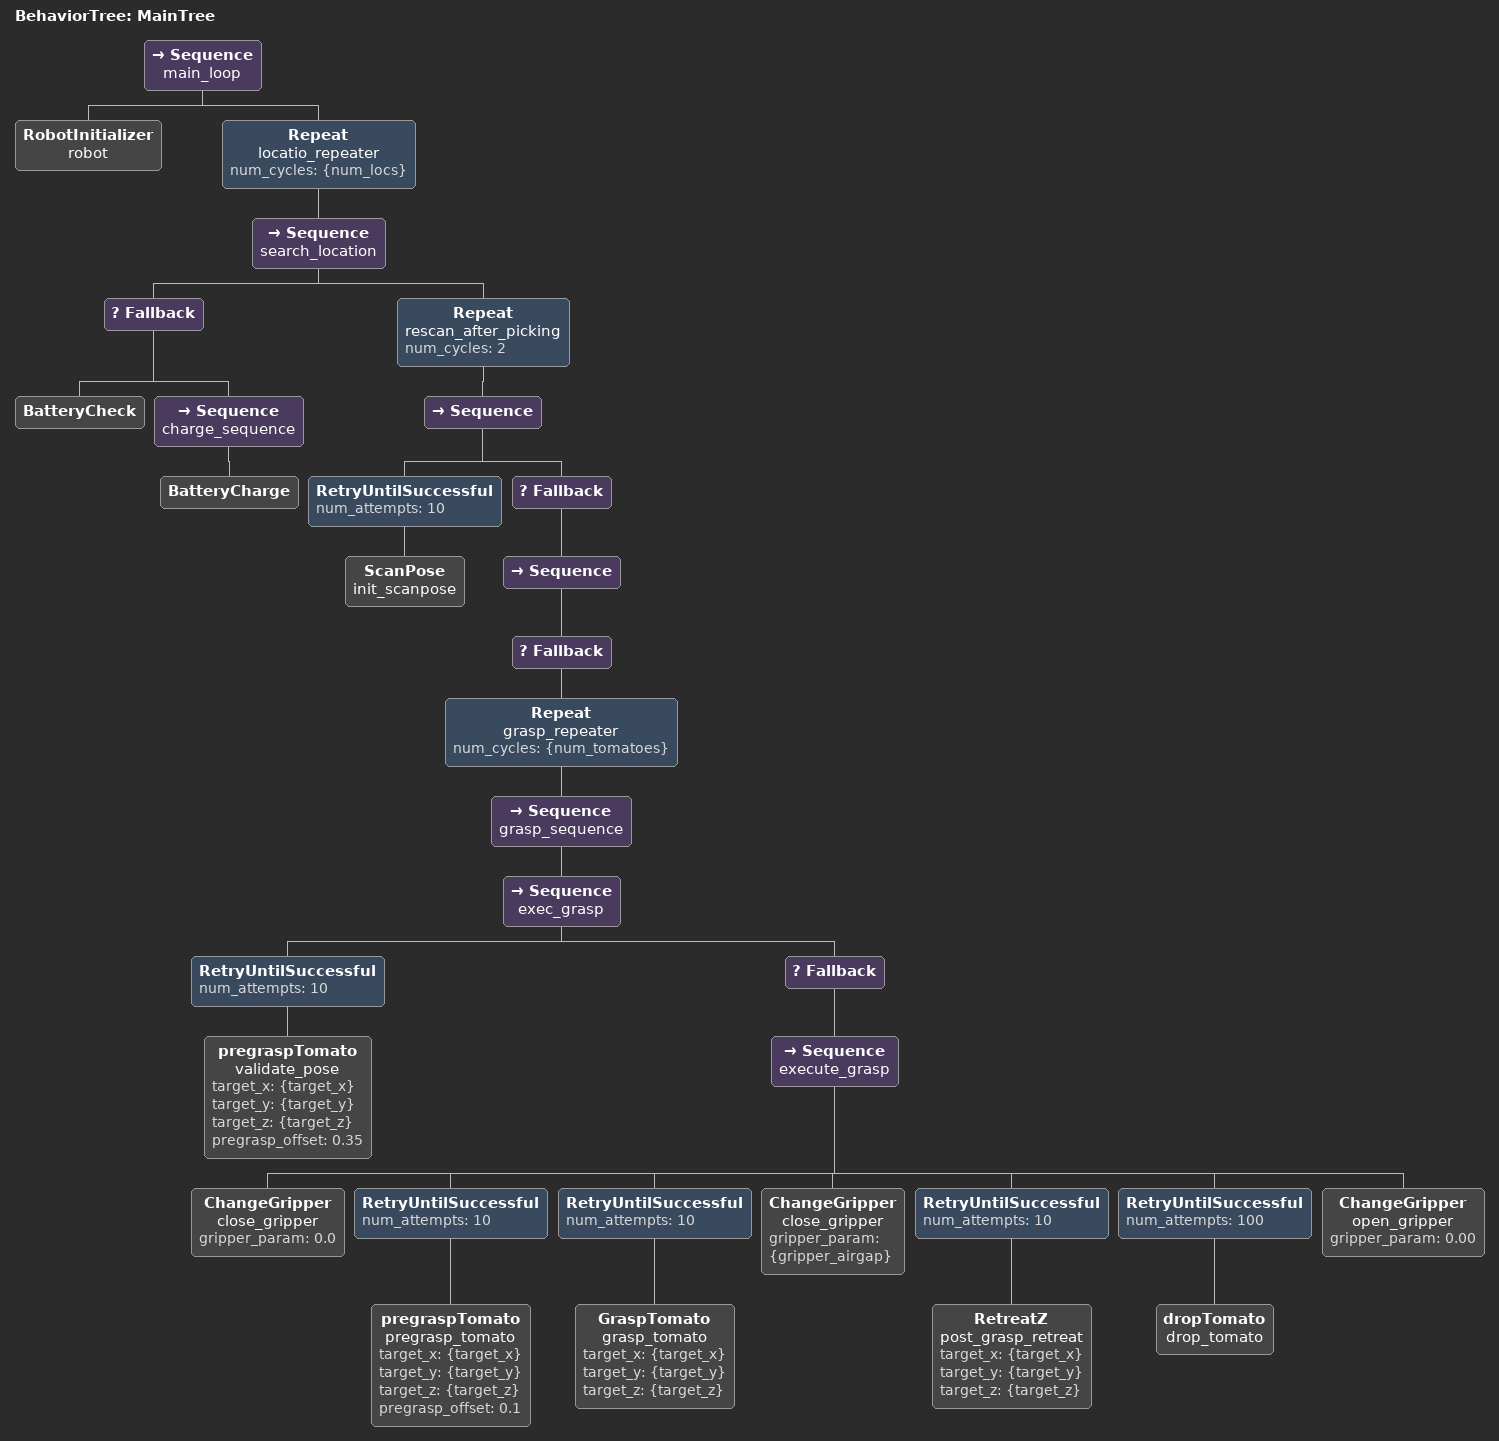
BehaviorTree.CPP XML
<root main_tree_to_execute="MainTree">
    <BehaviorTree ID="MainTree">
        <Sequence name="main_loop">
            <RobotInitializer name="robot" />
            <Repeat name="locatio_repeater" num_cycles="{num_locs}">
                <Sequence name="search_location">
                    <Fallback>
                        <BatteryCheck />
                        <Sequence name="charge_sequence">
                            <BatteryCharge />
                        </Sequence>
                    </Fallback>
                    <Repeat name="rescan_after_picking" num_cycles="2">
                        <Sequence>
                            <RetryUntilSuccessful num_attempts="10">
                                <ScanPose name="init_scanpose" />
                            </RetryUntilSuccessful>
                            <Fallback>
                                <Sequence>
                                    <Fallback>
                                        <Repeat name="grasp_repeater" num_cycles="{num_tomatoes}">
                                            <Sequence name="grasp_sequence">
                                                <Sequence name="exec_grasp">
                                                    <RetryUntilSuccessful num_attempts="10">
                                                        <pregraspTomato name="validate_pose" target_x="{target_x}" target_y="{target_y}" target_z="{target_z}" pregrasp_offset="0.35" />
                                                    </RetryUntilSuccessful>
                                                    <Fallback>
                                                        <Sequence name="execute_grasp">
                                                            <ChangeGripper name="close_gripper" gripper_param="0.0" />
                                                            <RetryUntilSuccessful num_attempts="10">
                                                                <pregraspTomato name="pregrasp_tomato" target_x="{target_x}" target_y="{target_y}" target_z="{target_z}" pregrasp_offset="0.1" />
                                                            </RetryUntilSuccessful>
                                                            <RetryUntilSuccessful num_attempts="10">
                                                                <GraspTomato name="grasp_tomato" target_x="{target_x}" target_y="{target_y}" target_z="{target_z}" />
                                                            </RetryUntilSuccessful>
                                                            <ChangeGripper name="close_gripper" gripper_param="{gripper_airgap}" />
                                                            <RetryUntilSuccessful num_attempts="10">
                                                                <RetreatZ name="post_grasp_retreat" target_x="{target_x}" target_y="{target_y}" target_z="{target_z}" />
                                                            </RetryUntilSuccessful>
                                                            <RetryUntilSuccessful num_attempts="100">
                                                                <dropTomato name="drop_tomato" />
                                                            </RetryUntilSuccessful>
                                                            <ChangeGripper name="open_gripper" gripper_param="0.00" />
                                                        </Sequence>
                                                    </Fallback>
                                                </Sequence>
                                            </Sequence>
                                        </Repeat>
                                    </Fallback>
                                </Sequence>
                            </Fallback>
                        </Sequence>
                    </Repeat>
                </Sequence>
            </Repeat>
        </Sequence>
    </BehaviorTree>
</root>
